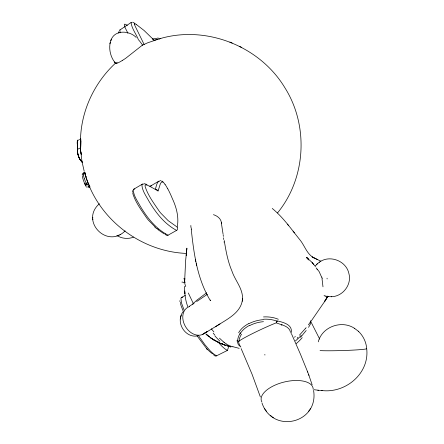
<?xml version="1.0" encoding="UTF-8"?>
<svg xmlns="http://www.w3.org/2000/svg" width="444" height="444" viewBox="0 0 444 444"><rect width="100%" height="100%" fill="white"/><g stroke="black" fill="none" stroke-linecap="round" stroke-linejoin="round"><path stroke-width="0.67" d="M80.791 141.614L80.786 140.432M77.633 143.373L77.617 141.658M184.621 281.535L184.771 278.271L184.676 280.863M77.628 143.812L77.628 142.835M77.622 144.494L77.622 143.878M77.617 144.45L77.611 145.188M77.611 144.927L77.606 145.66M77.595 146.126L77.6 145.615M77.589 146.476L77.595 145.837M77.578 146.82L77.583 146.276M77.572 146.736L77.478 149.228L77.578 146.509M183.106 311.727C175.169 321.828 184.837 338.128 197.447 335.958M184.66 280.88L185.648 260.523L186.896 248.163L186.214 255.328L186.663 250.632M77.606 149.284L77.539 140.271L77.572 140.643A107.764 40.515 -24.5 0 0 77.539 145.654M80.497 139.138C81.363 110.279 94.605 82.273 115.856 62.826M110.306 42.358C108.503 49.556 110.967 58.564 115.973 63.625C118.215 63.004 120.202 61.722 122.194 60.562M77.6 149.434L77.694 152.758L78.416 155.977M77.484 149.19L77.622 153.063L78.466 156.11M132.384 191.902L132.617 190.548M184.632 281.119L184.871 282.551M125.141 230.858C107.115 249.201 79.781 220.957 99.351 203.757M77.467 149.351L80.63 147.785L80.791 141.286M77.423 140.776A6.194 0.305 88.8 0 1 77.439 140.537L77.534 140.088L77.628 141.975M77.445 140.532L77.367 140.626A107.653 40.615 -24.2 0 0 77.434 145.305M77.373 140.648L77.955 140.315M77.389 140.476L77.511 140.21M217.976 325.163C227.567 318.97 240.365 312.887 242.352 300.388M242.485 299.284C243.234 288.778 234.965 280.475 231.89 270.923C227.733 261.255 225.924 250.827 224.226 240.509M242.246 301.282L242.574 298.473M80.314 139.183L80.619 138.572L80.719 138.917M80.508 139.083L80.597 138.606M118.72 31.707L118.842 33.089M82.151 174.803L82.662 173.593M291.048 333.311C293.401 324.525 283.011 322.255 276.801 320.779A2.67 1.36 -74 0 0 276.301 322.821A25.93 1.793 -25 0 0 238.461 341.614A2.609 2.115 -9.6 0 0 236.985 340.615L238.317 344.655L240.887 347.108L239.394 344.744L238.461 341.614M310.75 320.679L310.117 322.383L308.386 324.908M180.353 319.058L180.664 317.699M180.841 316.911L181.196 315.329M318.276 341.847C322.061 326.729 341.691 319.758 354.506 328.338M155.261 189.255C156.482 186.652 156.466 181.735 159.796 180.941M110.817 40.726C114.086 29.565 129.193 30.231 136.197 37.435M109.873 43.756L111.294 39.183M82.295 175.696L82.673 177.955A4.89 0.422 70.7 0 0 83.084 179.304A5.067 0.444 70.7 0 0 83.178 179.592A5.195 0.461 70.7 0 0 83.661 180.997A5.439 0.488 70.7 0 0 83.833 181.468A5.772 0.527 70.7 0 0 84.366 182.867L84.488 183.156A6.011 0.549 70.7 0 0 84.61 183.461M198.274 335.242A94.128 34.033 62.6 0 0 200.183 338.095L205.056 344.883L210.117 350.743A33.472 12.793 63.4 0 0 214.33 354.423L216.5 355.838L227.328 350.466L228.049 348.634A34.504 13.109 63.3 0 0 228.632 345.476M262.038 403.135C272.727 434.432 319.02 423.188 313.581 390.387M327.833 296.198L324.425 301.787L327.234 297.314L324.814 301.232L310.306 322.355M309.834 409.457L310.495 408.441M308.702 411.205L309.313 410.273M308.563 327.35L310.473 323.904L310.572 321.434M277.517 212.92C306.066 178.116 308.841 125.646 284.876 87.74C260.079 46.487 206.987 25.125 160.578 38.478M306.194 330.503L300.521 337.396M315.207 266.1L317.343 263.814M305.716 328.144L306.127 327.655M305.55 328.338L299.428 335.198M193.523 303.879L193.273 303.424L197.025 300.055L206.688 292.751M319.291 262.226C329.553 254.495 346.226 260.761 348.879 273.46C352.081 284.632 342.668 296.648 331.246 296.731M316.739 264.302L319.597 261.977M150.283 186.225L158.847 181.13M142.224 45.266L147.68 42.802L157.459 39.455M207.437 294.267L196.664 301.537M120.252 32.778L119.747 30.081L131.063 22.55L131.707 22.666M194.1 303.219L189.249 306.371M192.552 304.14L193.634 303.435M203.713 333.844L207.109 331.707L202.236 334.598M205.1 332.95L217.316 325.569M215.301 326.806L219.991 323.926M142.285 184.16A5.322 1.987 59.3 0 0 141.886 184.915C142.197 190.759 145.998 195.782 148.696 200.782C155.65 212.565 164.291 223.793 176.584 230.392L168.076 235.17C155.705 228.738 146.997 217.571 140.054 205.811C137.363 200.827 133.555 195.81 133.311 189.977A5.3 2.031 59.3 0 1 133.727 189.216L142.552 184.027L143.878 184.077M185.287 295.399L181.38 297.53A6.588 2.603 62.6 0 0 180.947 298.44L181.468 302.925L184.044 309.951M133.727 189.216L134.798 189.022M78.349 140.126L78.743 139.932M79.332 139.66L79.726 139.449M150.61 185.969L151.576 185.77M118.415 235.326L118.959 235.07M119.974 234.604L120.529 234.349M131.063 22.55C131.674 28.56 136.458 34.355 138.6 40.188M181.713 297.291L182.839 297.264M133.505 237.146C128.105 239.283 121.728 238.656 116.866 235.475M152.792 38.933L157.104 38.395M119.858 30.031L120.146 30.026M160.201 180.675L160.872 180.686M321.55 390.504C345.321 393.65 369.674 373.565 366.7 348.701M328.094 296.57L327.55 296.548L331.618 296.747M186.386 253.424C144.217 251.781 104.518 223.909 88.7 184.765M314.18 389.721L318.476 390.265M317.815 390.215L322.222 390.554M146.076 184.909L145.51 184.954A3.463 1.282 59.4 0 0 145.099 185.453A4.562 1.693 59.4 0 0 145.21 186.741C148.102 195.682 153.935 203.324 159.13 211.039A24.315 8.841 59.9 0 0 160.578 212.909L168.198 220.674L177.217 227.095C179.104 217.321 176.49 207.448 172.355 198.607A45.96 17.005 59.5 0 0 167.81 188.828M144.211 183.694L147.042 184.449M159.635 39.122L157.254 39.294L154.246 40.349L144.028 30.436L136.092 24.315M157.57 37.99L160.761 38.7M132.556 22.2L134.121 22.716M239.194 348.346L232.945 346.714M227.139 345.804L230.98 346.942C221.922 344.489 213.037 340.62 206.105 334.154L209.246 336.802L206.105 334.154M89.089 187.429L88.328 186.791M276.301 322.821C281.296 325.091 289.249 325.741 290.481 332.234M229.887 42.047L232.184 43.074M239.816 46.559L241.752 47.43M219.919 343.068L212.621 339.188L219.264 342.779M149.284 186.047L158.086 190.953L160.223 184.254A45.038 15.906 60.6 0 1 161.178 182.512L162.06 181.84L162.987 182.101A2.192 1.61 -54.6 0 0 161.444 181.152M315.734 258.691L320.829 261.183M317.36 259.507L312.082 256.937L314.469 258.125C306.954 254.595 304.884 245.854 299.928 239.849C291.164 229.026 283.139 217.283 272.244 208.452M87.124 187.368L86.641 187.041M226.301 343.906L224.625 342.818M164.274 233.966L157.875 229.587M227.328 350.466L225.186 349.028A33.627 12.432 63.3 0 1 221.007 345.304L217.96 341.891M212.093 338.761L210.212 337.534L214.613 340.404M127.339 25.447C120.402 20.38 127.278 31.335 127.883 33.317M358.302 331.218C363.175 335.703 366.183 342.002 366.7 348.601M270.612 415.595L271.595 416.317M272.45 416.933L273.365 417.599M354.412 328.277L358.436 331.307M158.397 229.542L156.671 228.227M223.643 342.08L219.475 338.15M154.845 227.106L156.377 228.399M155.195 227.017L148.252 219.969A24.181 9.146 59.8 0 1 146.803 218.115C141.603 210.462 135.764 202.869 132.939 193.956A4.54 1.748 59.3 0 1 132.861 192.679M316.078 267.871L319.131 271.573L321.611 277.189M82.373 162.404L79.448 158.597L77.817 154.223A111.161 40.97 -24.4 0 1 77.578 149.295M82.423 162.304L81.89 161.805M82.14 162.021L81.752 161.66M315.334 266.406L311.71 262.104L306.41 257.292L308.497 259.257L306.737 257.631L308.203 259.507M206.416 348.651L207.42 349.761M313.797 264.452L312.088 262.509M139.177 40.465L142.552 45.022L125.863 58.17A11.355 1.271 -35.3 0 1 122.239 60.517M81.579 161.411L81.152 160.978M81.424 161.228L81.002 160.795M213.908 331.934L211.361 328.821M293.112 231.152L294.505 232.867L294.189 232.467M81.119 160.867L80.708 160.423M287.423 224.159L288.633 225.696L288.4 225.397M80.975 160.678L80.431 160.045M80.686 160.306L80.037 159.468M308.541 259.984L308.314 259.668M265.895 410.484L266.567 411.455M264.546 408.53L265.24 409.54M80.414 159.923L79.665 158.874M114.386 61.994L115.396 63.509M80.025 159.346L79.432 158.469M79.665 158.747L78.788 157.176M319.68 339.094L311.116 322.211M193.273 303.424L188.317 293.001M79.487 158.43L78.638 156.81M210.356 300.632C197.308 279.082 193.856 253.907 191.253 229.337M144.183 44.594L135.414 26.673A28.194 7.87 57.3 0 1 134.909 25.552L134.765 25.219A10.412 2.947 57.1 0 1 134.365 24.242L134.316 24.109M88.839 184.843L89.921 186.796L88.412 183.883M88.8 184.76L88.317 183.655M291.486 333.794L300.449 354.207L307.714 372.105M241.148 348.623L252.042 374.214L260.395 397.025M183.233 311.244L181.174 305.966A15.468 6.088 62.8 0 1 180.869 304.961L180.58 303.868M88.378 183.805L85.631 176.251L84.887 172.255L84.793 172.855M78.86 157.126L78.388 156.166M88.273 183.561L87.995 182.9M78.705 156.765L78.344 156.033M308.691 374.692L312.126 384.754M307.498 371.545L308.935 375.341M187.812 306.671C185.242 300.244 184.604 293.24 184.615 286.369M185.747 286.641L185.059 284.554A37.707 14.086 35.4 0 1 184.71 282.773L184.632 281.973M81.491 154.812L80.919 152.719M80.658 138.595L80.78 140.254M85.437 175.596L85.193 174.72M84.221 171.323L82.062 161.96L80.625 150.549M85.12 174.448L84.81 172.971M83.577 175.963L83.672 176.346A7.221 1.304 68.7 0 0 84.249 178.305A7.42 1.388 68.7 0 0 84.349 178.688M210.6 300.027L210.734 300.649M322.028 278.821L322.988 286.818M196.22 263.725L196.553 265.479M195.399 259.557L195.765 261.466M223.021 233.805L221.473 223.726A15.396 10.839 -8.3 0 0 213.447 214.657M223.132 234.582L223.371 236.391M223.548 237.79L223.759 239.571M224.009 241.847L224.037 242.13M184.865 292.857L184.92 293.495L184.704 290.97M80.725 139.005L80.791 141.159M180.308 302.186L180.364 302.714A7.809 3.097 62.7 0 0 180.469 303.341M77.611 140.532L77.595 140.987M77.639 141.003L77.611 141.336M179.842 300.705L179.87 301.509M92.796 217.394L92.818 218.037M92.846 219.053L92.868 219.647M77.628 142.363L77.628 142.735M168.115 235.27A2.436 2.259 71.3 0 1 165.157 233.888M177.134 227.156A2.448 2.276 71.5 0 1 176.645 230.486M156.072 189.538A2.409 2.226 77.1 0 1 158.008 190.987M146.043 184.843A30.619 11.472 60 0 1 149.312 186.136M162.97 182.018A5.689 2.02 59.6 0 1 165.018 184.415M165.057 184.36A18.021 6.477 59.6 0 1 167.732 188.839M152.508 39.116A2.442 2.076 -65.3 0 1 154.179 40.387M134.365 24.131A1.659 0.472 57 0 1 134.155 23.554M136.092 24.32A20.485 5.905 57.2 0 0 134.926 23.582L134.604 23.438A5.173 1.476 57 0 0 134.349 23.354M116.106 63.209A29.781 2.054 -28.8 0 1 117.244 62.227M80.891 152.73A111.294 41.12 -24.3 0 1 80.553 147.83M81.43 154.634A113.57 41.903 -24.4 0 1 80.603 147.808M80.891 141.569A6.477 0.289 -89.6 0 1 80.63 147.996M88.001 182.922A8.142 0.766 70.6 0 1 87.213 180.913A7.792 0.716 70.6 0 1 86.952 180.209A7.459 0.683 70.6 0 1 86.214 178.105A7.248 0.649 70.6 0 1 86.081 177.683A7.087 0.627 70.6 0 1 85.431 175.596M281.363 325.202A23.221 11.516 -37.9 0 1 282.012 324.647M366.505 348.501A24.842 1.182 -1.7 0 1 349.55 350.283A24.842 1.182 -1.7 0 1 320.046 350.605M302.22 337.656A24.587 11.683 -38.2 0 1 296.253 343.606M297.93 337.296A26.906 0.888 -50.7 0 1 297.175 338.228M263.625 319.219A25.014 16.861 -9.4 0 1 277.644 321.512M238.966 341.486A25.164 14.952 -23.3 0 1 241.53 334.154M239.976 334.043A24.648 15.729 -10.1 0 1 249.672 325.28M249.883 325.48A24.448 15.773 -9.7 0 1 263.464 321.672M261.927 402.086A26.629 12.504 -13.7 0 1 284.038 382.068A26.629 12.504 -13.7 0 1 313.192 389.405M204.984 332.867A15.479 11.705 59.1 0 1 185.448 326.54A15.479 11.705 59.1 0 1 189.527 306.538M191.619 229.248A15.396 10.839 -8.3 0 1 190.859 225.458M221.284 222.516A13.387 8.747 -35.9 0 1 221.656 223.637M301.204 335.381A25.674 11.072 -36.8 0 1 295.432 340.909M295.31 336.402A30.303 0.821 -48.5 0 1 294.572 337.24M237.645 340.448A26.751 15.723 -24.6 0 1 240.42 332.828M263.492 316.933A26.818 17.927 -9.3 0 1 278.338 319.269M238.656 332.723A25.835 16.495 -10.3 0 1 248.818 323.521M248.956 323.648A25.758 16.683 -9.6 0 1 263.309 319.636M214.918 335.159A47.38 15.967 52.1 0 1 213.181 333.155M219.919 341.22A33.183 8.836 51.5 0 1 214.946 335.969M224.658 342.751A30.697 25.491 -82.9 0 1 223.687 342.008M232.895 346.831A41.941 35.975 -47.6 0 1 226.196 344.072M265.101 354.884A55.855 1.36 14.1 0 1 264.446 354.812M183.91 278.937A22.916 2.131 79 0 1 183.916 278.527M184.965 282.456A23.771 4.978 61.4 0 1 184.926 281.984M181.923 282.095A25.785 3.585 59.6 0 1 183.772 282.85M316.972 269.108A18.398 1.132 49.6 0 1 317.238 269.375M321.806 277.062A11.738 5.361 78.8 0 1 322.233 278.76M327.111 278.932A18.642 0.311 86.9 0 1 327.073 278.21M325.635 296.087A18.876 5.067 -79.9 0 1 324.059 295.354M326.251 296.248A18.82 4.723 -85 0 1 325.641 296.026M326.834 296.231A18.92 4.695 -81.1 0 1 326.24 296.281M216.522 355.916A2.586 2.337 82.7 0 1 213.57 354.512M197.103 335.708A90.915 33.089 62.6 0 0 198.629 337.978L206.138 347.93A31.935 12.271 63.4 0 0 212.604 353.857M77.478 145.643A107.737 40.571 -24.3 0 1 77.395 140.593M85.559 176.557A2.381 1.243 -21.7 0 1 86.025 176.401M89.827 187.185A7.576 1.565 64.8 0 1 89.605 187.279M89.416 187.157A7.903 1.443 69.9 0 1 89.177 186.952M89.177 187.079A8.109 1.443 65.4 0 1 88.867 186.807M88.362 186.924A8.619 1.565 69.5 0 1 87.929 186.375M87.646 185.048A8.641 1.399 67.9 0 1 87.29 184.421M87.074 183.355A8.314 1.016 65.8 0 1 86.83 182.884M87.107 184.543A7.487 1.793 71.5 0 1 86.652 183.65M86.608 184.027A2.403 1.221 -23.1 0 1 84.638 183.522A2.403 1.221 -22.7 0 0 86.619 183.988M86.619 184.071A8.214 1.526 69.4 0 1 86.413 183.666L86.225 183.222A7.964 1.365 68.8 0 1 85.381 181.319A7.726 1.354 68.9 0 1 85.104 180.675A7.509 1.282 68.8 0 1 84.421 178.732M85.792 185.886A6.238 0.572 70.7 0 1 84.643 183.555M86.13 185.803A5.284 0.477 70.4 0 1 86.136 185.975M86.125 185.947A6.016 0.538 70.7 0 1 85.82 185.964M83.422 175.719A7.198 1.36 68.4 0 1 83.183 174.192M83.256 174.326A7.431 1.338 68.9 0 1 83.228 173.615M83.122 173.399A7.653 1.437 67.4 0 1 83.283 173.021M83.311 173.082A8.003 1.415 69.7 0 1 83.594 172.894M83.788 173.421A8.275 1.437 65.9 0 1 84.305 173.993M83.916 172.755A8.575 1.676 72.8 0 1 84.787 173.16M85.087 173.543A8.641 1.782 71 0 1 85.52 174.142M86.025 176.473A8.447 0.81 65.5 0 1 86.164 176.74M77.367 141.392A5.467 0.294 -89.9 0 1 77.467 140.398M327.811 296.198L326.895 297.88L327.816 296.204M225.652 345.31L222.044 343.978L225.652 345.31M222.727 344.211L220.646 343.401L224.176 344.783L222.727 344.211"/></g></svg>
